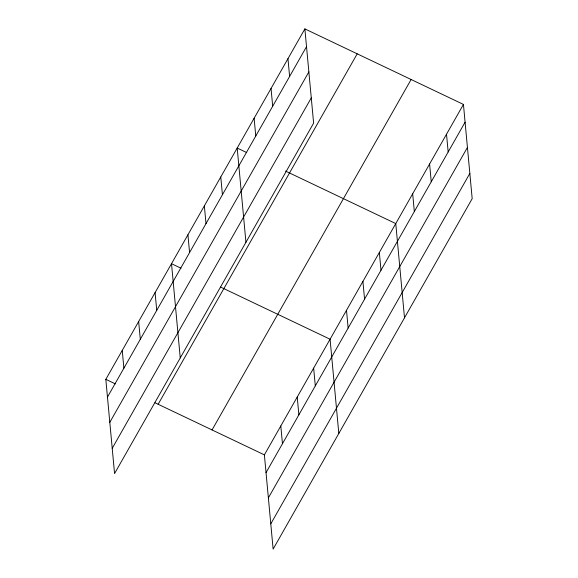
<?xml version="1.0" encoding="UTF-8"?>
<svg xmlns="http://www.w3.org/2000/svg" width="578" height="578" viewBox="0 0 578 578"><rect width="100%" height="100%" fill="white"/><g stroke="black" fill="none" stroke-linecap="round" stroke-linejoin="round"><path stroke-width="0.87" d="M304.873 28.9L313.616 123.136L114.56 473.57L105.817 379.341L304.873 28.9L463.44 104.43L472.183 198.659L273.127 549.1L264.384 454.864L463.44 104.43M107.465 397.1L306.528 46.659M109.806 422.337L308.869 71.896M112.219 448.34L311.275 97.899M158.141 404.26L357.204 53.826M212.054 429.945L411.117 79.504M266.032 472.631L465.088 122.189M268.373 497.868L467.429 147.426M270.779 523.863L469.842 173.422M246.712 152.578L237.197 148.047L245.939 242.283M285.561 171.088L395.764 223.578L404.506 317.813M181.022 268.228L171.507 263.698L180.249 357.926M220.659 287.107L330.074 339.221L338.816 433.457M105.817 379.341L115.333 383.871M154.969 402.75L264.384 454.864M446.519 134.219L448.167 151.978M429.599 164L431.246 181.767M412.678 193.789L414.332 211.555M379.341 252.492L380.989 270.251M362.919 281.399L364.566 299.166M346.497 310.314L348.144 328.073M287.96 58.689L289.607 76.448M313.652 368.135L315.299 385.894M271.039 88.477L272.686 106.236M297.229 397.043L298.877 414.809M254.118 118.259L255.765 136.025M280.807 425.957L282.454 443.716M220.774 176.962L222.422 194.721M204.352 205.869L205.999 223.635M187.929 234.784L189.577 252.543M155.085 292.605L156.732 310.364M138.662 321.52L140.309 339.279M122.24 350.427L123.887 368.193"/></g></svg>
